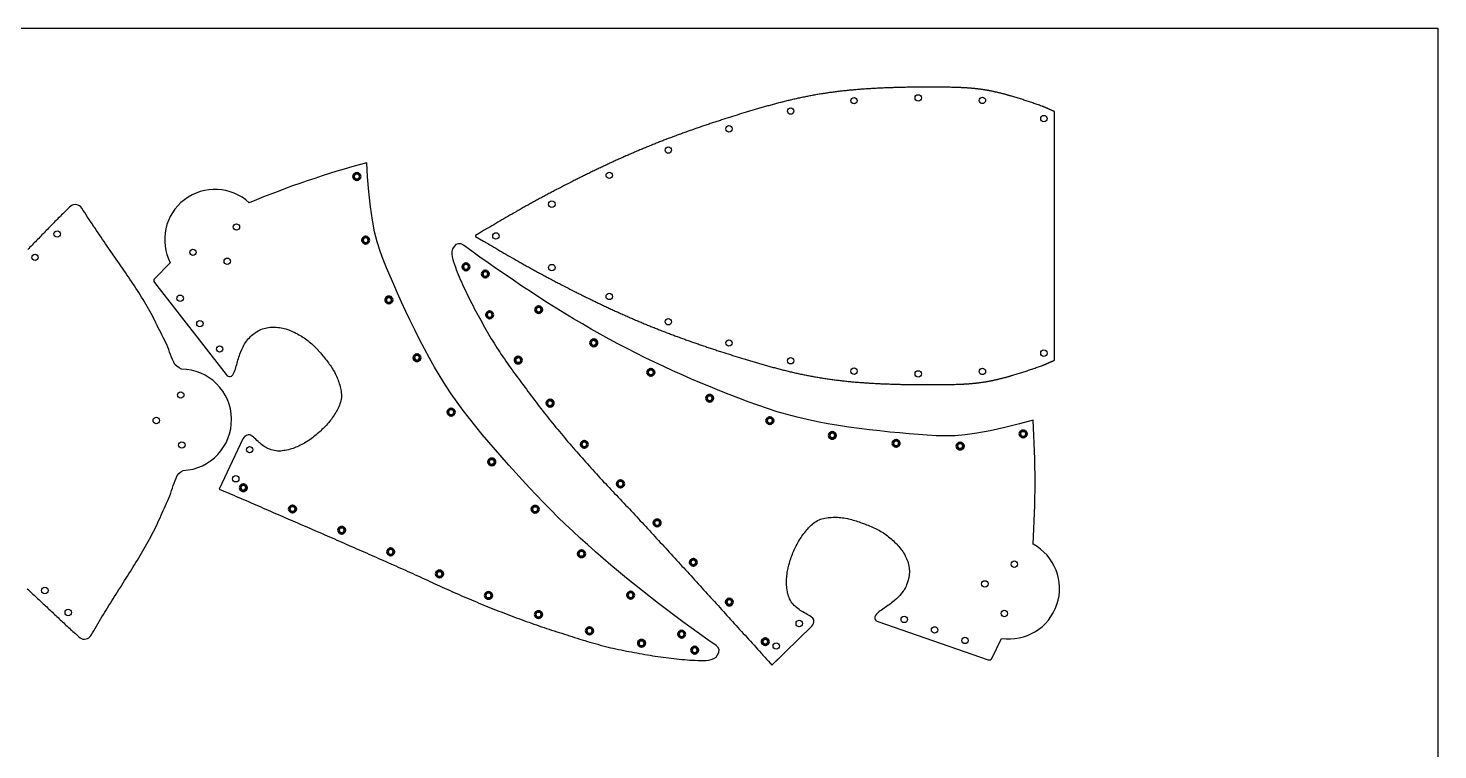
# Model space of a CAD drawing. Header units: millimetres. Extents: x -13 to 1300, y 0 to 900.
# Drawn here: x 642 to 1300, y 563 to 900 of the extents above; entities that cross this region are included whole.
import ezdxf

# ---------------------------------------------------------------- set-up
doc = ezdxf.new("R2010")
doc.units = ezdxf.units.MM
doc.header["$MEASUREMENT"] = 0
doc.layers.add('Asphalt line', color=7, linetype='Continuous', lineweight=60)

# ---------------------------------------------------------------- blocks, each defined once
blk = doc.blocks.new('*U190')
at = {"layer": 'Asphalt line'}
blk.add_circle((0, 0), 1.5, dxfattribs=at)
blk = doc.blocks.new('*U191')
at = {"color": 0, "linetype": 'ByBlock', "lineweight": -2, "transparency": 16777216}
for p, rotation in [((18152.59, 16266.89), 125.0890754685372), ((18169.27, 16241.97), 122.4878010104123), ((18184.74, 16216.27), 119.3926457649304), ((18198.52, 16189.62), 115.3225944649334), ((18210.6, 16162.17), 112.3515465901946), ((18221.05, 16134.06), 107.4632557853854), ((18227.95, 16104.89), 99.52896095275729), ((18231.66, 16075.12), 95.27111535672375), ((18232.93, 16045.19), 85.59557755168287), ((18227.25, 16015.77), 75.27021403216519)]:
    blk.add_blockref('*U190', p, dxfattribs=dict(at, rotation=rotation))
blk = doc.blocks.new('*U192')
at = {"layer": 'Asphalt line'}
blk.add_circle((0, 0), 1.5, dxfattribs=at)
blk = doc.blocks.new('*U193')
at = {"color": 0, "linetype": 'ByBlock', "lineweight": -2, "transparency": 16777216}
for p, rotation in [((18152.59, 16266.89), 125.0890754685372), ((18169.27, 16241.97), 122.4878010104123), ((18184.74, 16216.27), 119.3926457649304), ((18198.52, 16189.62), 115.3225944649334), ((18210.6, 16162.17), 112.3515465901946), ((18221.05, 16134.06), 107.4632557853854), ((18227.95, 16104.89), 99.52896095275729), ((18231.66, 16075.12), 95.27111535672375), ((18232.93, 16045.19), 85.59557755168287), ((18227.25, 16015.77), 75.27021403216519)]:
    blk.add_blockref('*U192', p, dxfattribs=dict(at, rotation=rotation))
blk = doc.blocks.new('*U194')
at = {"layer": 'Asphalt line'}
blk.add_circle((10.01, -0.04), 1.5, dxfattribs=at)
blk = doc.blocks.new('*U195')
at = {"color": 0, "linetype": 'ByBlock', "lineweight": -2, "transparency": 16777216}
for p, rotation in [((18034.35, 16271.62), 25.65217659038145), ((18012.34, 16259.78), 30.74563605227971), ((17991.77, 16245.59), 36.53078466352862), ((17971.98, 16230.33), 39.4520793077395), ((17953.04, 16214.01), 41.98599230359968), ((17934.78, 16196.94), 43.37548425488295), ((17916.44, 16179.95), 42.52346272460711), ((17898.01, 16163.06), 42.27126068787618), ((17879.49, 16146.26), 42.45308691379032), ((17860.94, 16129.51), 42.04676851832901)]:
    blk.add_blockref('*U194', p, dxfattribs=dict(at, rotation=rotation))
blk = doc.blocks.new('*U196')
at = {"layer": 'Asphalt line'}
blk.add_circle((10.01, -0.04), 1.5, dxfattribs=at)
blk = doc.blocks.new('*U197')
at = {"color": 0, "linetype": 'ByBlock', "lineweight": -2, "transparency": 16777216}
for p, rotation in [((18034.35, 16271.62), 25.65217659038145), ((18012.34, 16259.78), 30.74563605227971), ((17991.77, 16245.59), 36.53078466352862), ((17971.98, 16230.33), 39.4520793077395), ((17953.04, 16214.01), 41.98599230359968), ((17934.78, 16196.94), 43.37548425488295), ((17916.44, 16179.95), 42.52346272460711), ((17898.01, 16163.06), 42.27126068787618), ((17879.49, 16146.26), 42.45308691379032), ((17860.94, 16129.51), 42.04676851832901)]:
    blk.add_blockref('*U196', p, dxfattribs=dict(at, rotation=rotation))

msp = doc.modelspace()

# ---------------------------------------------------------------- linework, layer by layer
for p, q in [((0, 900), (1300, 900)), ((1300, 900), (1300, 0)), ((1121.09, 745.03), (1121.09, 750.53)), ((989.12, 602.67), (992.7, 606.17))]:
    msp.add_line(p, q)
for points in [[(850.77, 803.27, 0.471642), (850.77, 802.83), (852.66, 801.71), (854.54, 800.6), (856.43, 799.48), (857.37, 798.93), (858.32, 798.37), (859.26, 797.82), (860.21, 797.26), (861.15, 796.71), (862.1, 796.15), (863.04, 795.6), (863.99, 795.05), (864.94, 794.5), (865.89, 793.95), (866.84, 793.4), (867.79, 792.85), (868.74, 792.31), (869.69, 791.76), (870.64, 791.22), (871.59, 790.68), (872.07, 790.41), (872.55, 790.14), (873.02, 789.87), (873.5, 789.6), (873.98, 789.34), (874.46, 789.07), (874.93, 788.8), (875.41, 788.54), (875.89, 788.27), (876.37, 788), (876.85, 787.74), (877.33, 787.47), (877.81, 787.21), (878.29, 786.95), (878.77, 786.68), (879.25, 786.42), (879.73, 786.16), (880.21, 785.9), (880.69, 785.63), (881.18, 785.37), (881.66, 785.11), (882.14, 784.85), (882.62, 784.59), (883.11, 784.34), (883.59, 784.08), (884.07, 783.82), (884.56, 783.56), (885.04, 783.3), (885.52, 783.05), (886.01, 782.79), (886.49, 782.54), (886.98, 782.28), (887.46, 782.03), (887.95, 781.77), (888.43, 781.52), (888.92, 781.26), (889.4, 781.01), (889.89, 780.76), (890.86, 780.25), (891.84, 779.75), (892.81, 779.25), (893.79, 778.75), (894.76, 778.25), (895.74, 777.76), (896.72, 777.26), (897.21, 777.01), (897.7, 776.77), (898.19, 776.52), (898.68, 776.28), (899.17, 776.03), (899.66, 775.79), (900.15, 775.54), (900.64, 775.3), (901.13, 775.06), (901.63, 774.81), (902.12, 774.57), (902.61, 774.33), (903.1, 774.09), (903.59, 773.85), (904.09, 773.61), (904.58, 773.37), (905.07, 773.13), (905.57, 772.89), (906.06, 772.65), (906.55, 772.41), (907.05, 772.17), (907.54, 771.94), (908.04, 771.7), (908.53, 771.46), (909.03, 771.23), (909.52, 770.99), (910.02, 770.76), (910.51, 770.53), (911.01, 770.29), (911.51, 770.06), (912, 769.83), (912.5, 769.6), (913, 769.37), (913.49, 769.14), (913.99, 768.91), (914.49, 768.68), (914.99, 768.45), (915.48, 768.22), (915.98, 767.99), (916.48, 767.76), (916.98, 767.54), (917.48, 767.31), (917.98, 767.09), (918.48, 766.86), (918.98, 766.64), (919.48, 766.41), (919.98, 766.19), (920.48, 765.97), (920.98, 765.75), (921.48, 765.53), (921.99, 765.31), (922.49, 765.09), (922.99, 764.87), (923.49, 764.65), (923.99, 764.43), (924.5, 764.21), (925, 764), (925.5, 763.78), (926.01, 763.57), (926.51, 763.35), (927.02, 763.14), (927.52, 762.93), (928.03, 762.71), (928.53, 762.5), (929.04, 762.29), (929.54, 762.08), (930.05, 761.87), (930.55, 761.66), (931.06, 761.45), (931.57, 761.25), (932.08, 761.04), (932.58, 760.83), (933.09, 760.63), (933.6, 760.42), (934.11, 760.22), (934.62, 760.02), (935.12, 759.81), (935.63, 759.61), (936.14, 759.41), (936.65, 759.21), (937.16, 759.01), (937.67, 758.81), (938.18, 758.61), (938.69, 758.41), (939.2, 758.22), (939.71, 758.02), (940.23, 757.82), (940.74, 757.63), (941.25, 757.43), (941.76, 757.24), (942.27, 757.05), (942.79, 756.86), (943.3, 756.66), (943.81, 756.47), (944.33, 756.28), (944.84, 756.09), (945.35, 755.9), (945.87, 755.71), (946.38, 755.52), (946.9, 755.34), (947.41, 755.15), (947.93, 754.96), (948.44, 754.78), (948.96, 754.59), (949.47, 754.41), (949.99, 754.22), (950.51, 754.04), (951.02, 753.86), (951.54, 753.67), (952.06, 753.49), (952.57, 753.31), (953.09, 753.13), (953.61, 752.95), (954.12, 752.77), (954.64, 752.59), (955.16, 752.41), (955.68, 752.24), (956.2, 752.06), (956.72, 751.88), (957.24, 751.7), (957.75, 751.53), (958.27, 751.35), (958.79, 751.18), (959.31, 751), (959.83, 750.83), (960.35, 750.66), (960.87, 750.48), (961.39, 750.31), (961.91, 750.14), (962.43, 749.97), (962.96, 749.8), (963.48, 749.62), (964, 749.45), (964.52, 749.28), (965.04, 749.12), (965.56, 748.95), (966.61, 748.61), (967.65, 748.28), (968.7, 747.94), (969.74, 747.61), (970.79, 747.28), (971.84, 746.95), (972.88, 746.63), (973.93, 746.3), (974.98, 745.98), (976.03, 745.66), (976.56, 745.5), (977.08, 745.34), (977.61, 745.18), (978.13, 745.02), (978.66, 744.86), (979.18, 744.7), (979.71, 744.54), (980.24, 744.39), (980.76, 744.23), (981.29, 744.08), (981.82, 743.92), (982.34, 743.77), (982.87, 743.61), (983.4, 743.46), (983.92, 743.31), (984.45, 743.16), (984.98, 743.01), (985.51, 742.86), (986.04, 742.71), (986.56, 742.56), (987.09, 742.41), (987.62, 742.27), (988.15, 742.12), (988.68, 741.98), (989.21, 741.83), (989.74, 741.69), (990.27, 741.55), (990.8, 741.41), (991.33, 741.27), (991.86, 741.13), (992.39, 740.99), (992.92, 740.85), (993.45, 740.72), (993.98, 740.58), (994.51, 740.45), (995.04, 740.31), (995.58, 740.18), (996.11, 740.05), (996.64, 739.92), (997.17, 739.8), (997.71, 739.67), (998.24, 739.54), (998.77, 739.42), (999.31, 739.3), (999.84, 739.17), (1000.38, 739.05), (1000.91, 738.93), (1001.45, 738.82), (1001.98, 738.7), (1002.52, 738.58), (1003.05, 738.47), (1003.59, 738.36), (1004.12, 738.25), (1004.66, 738.14), (1005.2, 738.03), (1005.73, 737.92), (1006.27, 737.82), (1006.81, 737.71), (1007.35, 737.61), (1007.88, 737.51), (1008.42, 737.41), (1008.96, 737.31), (1009.5, 737.22), (1010.04, 737.12), (1010.58, 737.03), (1011.12, 736.94), (1011.66, 736.85), (1012.2, 736.76), (1012.74, 736.68), (1013.28, 736.59), (1013.82, 736.51), (1014.36, 736.43), (1014.91, 736.35), (1015.45, 736.27), (1015.99, 736.19), (1016.53, 736.12), (1017.08, 736.04), (1017.62, 735.97), (1018.16, 735.9), (1018.71, 735.83), (1019.25, 735.76), (1019.79, 735.7), (1020.34, 735.63), (1020.88, 735.57), (1021.43, 735.5), (1021.97, 735.44), (1022.52, 735.38), (1023.06, 735.32), (1023.61, 735.27), (1024.15, 735.21), (1024.7, 735.16), (1025.24, 735.1), (1025.79, 735.05), (1026.34, 735), (1026.88, 734.95), (1027.43, 734.9), (1027.97, 734.85), (1028.52, 734.81), (1029.07, 734.76), (1029.61, 734.72), (1030.16, 734.67), (1030.71, 734.63), (1031.26, 734.59), (1031.8, 734.55), (1032.35, 734.51), (1032.9, 734.47), (1033.45, 734.44), (1033.99, 734.4), (1034.54, 734.37), (1035.09, 734.33), (1035.64, 734.3), (1036.18, 734.27), (1036.73, 734.24), (1037.28, 734.21), (1037.83, 734.18), (1038.38, 734.15), (1038.93, 734.13), (1039.47, 734.1), (1040.02, 734.07), (1040.57, 734.05), (1041.12, 734.03), (1041.67, 734), (1042.21, 733.98), (1042.76, 733.96), (1043.31, 733.94), (1043.86, 733.92), (1044.41, 733.9), (1044.95, 733.88), (1045.5, 733.86), (1046.05, 733.85), (1046.6, 733.83), (1047.15, 733.82), (1047.69, 733.8), (1048.24, 733.79), (1048.79, 733.77), (1049.34, 733.76), (1049.89, 733.75), (1050.43, 733.74), (1050.98, 733.72), (1051.53, 733.71), (1052.08, 733.7), (1052.62, 733.7), (1053.17, 733.69), (1053.72, 733.68), (1054.27, 733.67), (1054.81, 733.66), (1055.36, 733.66), (1055.91, 733.65), (1056.46, 733.65), (1057, 733.64), (1057.55, 733.64), (1058.1, 733.63), (1058.65, 733.63), (1059.19, 733.63), (1059.74, 733.62), (1060.29, 733.62), (1060.84, 733.62), (1061.38, 733.62), (1062.48, 733.62), (1063.58, 733.62), (1064.67, 733.63), (1065.77, 733.63), (1066.87, 733.64), (1067.96, 733.65), (1069.06, 733.66), (1069.61, 733.66), (1070.16, 733.67), (1070.71, 733.67), (1071.26, 733.68), (1071.81, 733.69), (1072.36, 733.7), (1072.9, 733.71), (1073.45, 733.72), (1074, 733.74), (1074.55, 733.75), (1075.1, 733.77), (1075.65, 733.78), (1076.2, 733.8), (1076.75, 733.82), (1077.02, 733.83), (1077.29, 733.85), (1077.57, 733.86), (1077.84, 733.87), (1078.12, 733.88), (1078.39, 733.9), (1078.66, 733.91), (1078.94, 733.93), (1079.21, 733.94), (1079.49, 733.96), (1079.76, 733.98), (1080.03, 733.99), (1080.31, 734.01), (1080.58, 734.03), (1080.85, 734.05), (1081.13, 734.07), (1081.4, 734.09), (1081.67, 734.11), (1081.94, 734.13), (1082.22, 734.16), (1082.49, 734.18), (1082.76, 734.2), (1083.04, 734.23), (1083.31, 734.26), (1083.58, 734.28), (1083.85, 734.31), (1084.13, 734.34), (1084.4, 734.37), (1084.67, 734.4), (1084.94, 734.43), (1085.21, 734.46), (1085.48, 734.49), (1085.76, 734.53), (1086.03, 734.56), (1086.3, 734.6), (1086.57, 734.63), (1086.84, 734.67), (1087.11, 734.71), (1087.38, 734.75), (1087.65, 734.79), (1087.92, 734.83), (1088.19, 734.87), (1088.46, 734.91), (1088.73, 734.96), (1089, 735), (1089.27, 735.05), (1089.54, 735.1), (1089.81, 735.14), (1090.08, 735.19), (1090.35, 735.24), (1090.62, 735.29), (1090.89, 735.34), (1091.16, 735.4), (1091.43, 735.45), (1091.7, 735.5), (1091.96, 735.56), (1092.23, 735.61), (1092.5, 735.67), (1092.77, 735.73), (1093.04, 735.79), (1093.3, 735.85), (1093.57, 735.9), (1093.84, 735.97), (1094.11, 736.03), (1094.37, 736.09), (1094.64, 736.15), (1094.91, 736.21), (1095.17, 736.28), (1095.44, 736.34), (1095.71, 736.41), (1095.97, 736.47), (1096.24, 736.54), (1096.51, 736.61), (1096.77, 736.68), (1097.04, 736.74), (1097.3, 736.81), (1097.57, 736.88), (1097.83, 736.95), (1098.1, 737.02), (1098.36, 737.1), (1098.63, 737.17), (1098.89, 737.24), (1099.16, 737.31), (1099.42, 737.39), (1099.69, 737.46), (1099.95, 737.54), (1100.21, 737.61), (1100.48, 737.69), (1100.74, 737.76), (1101.01, 737.84), (1101.53, 737.99), (1102.06, 738.15), (1102.58, 738.31), (1103.11, 738.47), (1103.63, 738.63), (1104.16, 738.79), (1104.68, 738.95), (1105.2, 739.12), (1105.73, 739.28), (1106.25, 739.45), (1106.77, 739.62), (1107.29, 739.79), (1107.81, 739.96), (1108.33, 740.13), (1108.85, 740.31), (1109.37, 740.48), (1109.89, 740.66), (1110.41, 740.83), (1110.92, 741.01), (1111.44, 741.19), (1111.96, 741.37), (1112.48, 741.55), (1112.99, 741.73), (1113.51, 741.91), (1114.03, 742.1), (1114.54, 742.28), (1115.06, 742.46), (1115.32, 742.56), (1115.44, 742.6), (1115.51, 742.63), (1115.54, 742.64), (1115.56, 742.64), (1115.57, 742.65), (1115.58, 742.65), (1115.59, 742.66), (1115.6, 742.66), (1115.61, 742.66), (1115.62, 742.67), (1115.64, 742.67), (1115.65, 742.68), (1115.66, 742.68), (1115.68, 742.69), (1115.69, 742.7), (1115.71, 742.7), (1115.73, 742.71), (1115.75, 742.72), (1115.77, 742.73), (1115.78, 742.73), (1115.8, 742.74), (1115.81, 742.74), (1115.82, 742.75), (1115.84, 742.75), (1115.85, 742.76), (1115.86, 742.77), (1115.88, 742.77), (1115.9, 742.78), (1115.91, 742.79), (1115.93, 742.79), (1115.95, 742.8), (1115.96, 742.81), (1115.98, 742.81), (1116, 742.82), (1116.02, 742.83), (1116.04, 742.84), (1116.06, 742.85), (1116.08, 742.86), (1116.1, 742.87), (1116.13, 742.88), (1116.15, 742.89), (1116.17, 742.9), (1116.2, 742.91), (1116.23, 742.92), (1116.25, 742.93), (1116.28, 742.94), (1116.31, 742.95), (1116.33, 742.97), (1116.36, 742.98), (1116.39, 742.99), (1116.43, 743), (1116.46, 743.02), (1116.49, 743.03), (1116.52, 743.05), (1116.56, 743.06), (1116.59, 743.08), (1116.63, 743.09), (1116.67, 743.11), (1116.7, 743.12), (1116.74, 743.14), (1116.78, 743.16), (1116.82, 743.18), (1116.86, 743.19), (1116.91, 743.21), (1116.95, 743.23), (1116.99, 743.25), (1117.04, 743.27), (1117.09, 743.29), (1117.13, 743.31), (1117.18, 743.33), (1117.23, 743.35), (1117.28, 743.37), (1117.33, 743.4), (1117.39, 743.42), (1117.44, 743.44), (1117.5, 743.47), (1117.55, 743.49), (1117.61, 743.52), (1117.67, 743.54), (1117.73, 743.57), (1117.79, 743.59), (1117.85, 743.62), (1117.91, 743.65), (1117.98, 743.68), (1118.04, 743.71), (1118.11, 743.73), (1118.18, 743.76), (1118.25, 743.79), (1118.32, 743.82), (1118.39, 743.86), (1118.46, 743.89), (1118.54, 743.92), (1118.61, 743.95), (1118.69, 743.99), (1118.77, 744.02), (1118.85, 744.06), (1118.93, 744.09), (1119.01, 744.13), (1119.1, 744.16), (1119.18, 744.2), (1119.27, 744.24), (1119.36, 744.28), (1119.45, 744.32), (1119.54, 744.36), (1119.63, 744.4), (1119.72, 744.44), (1119.82, 744.48), (1119.92, 744.52), (1120.02, 744.56), (1120.12, 744.61), (1120.22, 744.65), (1120.32, 744.7), (1120.43, 744.74), (1120.53, 744.79), (1120.64, 744.84), (1120.75, 744.88), (1120.86, 744.93), (1120.97, 744.98), (1121.09, 745.03), (1121.09, 861.07), (1120.97, 861.12), (1120.86, 861.17), (1120.75, 861.22), (1120.64, 861.26), (1120.53, 861.31), (1120.43, 861.36), (1120.32, 861.4), (1120.22, 861.45), (1120.12, 861.49), (1120.02, 861.54), (1119.92, 861.58), (1119.82, 861.62), (1119.72, 861.66), (1119.63, 861.7), (1119.54, 861.74), (1119.45, 861.78), (1119.36, 861.82), (1119.27, 861.86), (1119.18, 861.9), (1119.1, 861.94), (1119.01, 861.97), (1118.93, 862.01), (1118.85, 862.04), (1118.77, 862.08), (1118.69, 862.11), (1118.61, 862.15), (1118.54, 862.18), (1118.46, 862.21), (1118.39, 862.24), (1118.32, 862.28), (1118.25, 862.31), (1118.18, 862.34), (1118.11, 862.37), (1118.04, 862.39), (1117.98, 862.42), (1117.91, 862.45), (1117.85, 862.48), (1117.79, 862.51), (1117.73, 862.53), (1117.67, 862.56), (1117.61, 862.58), (1117.55, 862.61), (1117.5, 862.63), (1117.44, 862.66), (1117.39, 862.68), (1117.33, 862.7), (1117.28, 862.73), (1117.23, 862.75), (1117.18, 862.77), (1117.13, 862.79), (1117.09, 862.81), (1117.04, 862.83), (1116.99, 862.85), (1116.95, 862.87), (1116.91, 862.89), (1116.86, 862.91), (1116.82, 862.92), (1116.78, 862.94), (1116.74, 862.96), (1116.7, 862.98), (1116.67, 862.99), (1116.63, 863.01), (1116.59, 863.02), (1116.56, 863.04), (1116.52, 863.05), (1116.49, 863.07), (1116.46, 863.08), (1116.43, 863.1), (1116.39, 863.11), (1116.36, 863.12), (1116.33, 863.13), (1116.31, 863.15), (1116.28, 863.16), (1116.25, 863.17), (1116.23, 863.18), (1116.2, 863.19), (1116.17, 863.2), (1116.15, 863.21), (1116.13, 863.22), (1116.1, 863.23), (1116.08, 863.24), (1116.06, 863.25), (1116.04, 863.26), (1116.02, 863.27), (1116, 863.28), (1115.98, 863.29), (1115.96, 863.29), (1115.95, 863.3), (1115.93, 863.31), (1115.91, 863.31), (1115.9, 863.32), (1115.88, 863.33), (1115.86, 863.33), (1115.85, 863.34), (1115.84, 863.35), (1115.82, 863.35), (1115.81, 863.36), (1115.8, 863.36), (1115.78, 863.37), (1115.77, 863.37), (1115.75, 863.38), (1115.73, 863.39), (1115.71, 863.4), (1115.69, 863.4), (1115.68, 863.41), (1115.66, 863.42), (1115.65, 863.42), (1115.64, 863.43), (1115.62, 863.43), (1115.61, 863.44), (1115.6, 863.44), (1115.59, 863.44), (1115.58, 863.45), (1115.57, 863.45), (1115.56, 863.46), (1115.54, 863.46), (1115.51, 863.47), (1115.44, 863.5), (1115.32, 863.54), (1115.06, 863.64), (1114.54, 863.82), (1114.03, 864), (1113.51, 864.19), (1112.99, 864.37), (1112.48, 864.55), (1111.96, 864.73), (1111.44, 864.91), (1110.92, 865.09), (1110.41, 865.27), (1109.89, 865.44), (1109.37, 865.62), (1108.85, 865.79), (1108.33, 865.97), (1107.81, 866.14), (1107.29, 866.31), (1106.77, 866.48), (1106.25, 866.65), (1105.73, 866.82), (1105.2, 866.98), (1104.68, 867.15), (1104.16, 867.31), (1103.63, 867.47), (1103.11, 867.63), (1102.58, 867.79), (1102.06, 867.95), (1101.53, 868.11), (1101.01, 868.26), (1100.74, 868.34), (1100.48, 868.41), (1100.21, 868.49), (1099.95, 868.56), (1099.69, 868.64), (1099.42, 868.71), (1099.16, 868.79), (1098.89, 868.86), (1098.63, 868.93), (1098.36, 869), (1098.1, 869.08), (1097.83, 869.15), (1097.57, 869.22), (1097.3, 869.29), (1097.04, 869.36), (1096.77, 869.42), (1096.51, 869.49), (1096.24, 869.56), (1095.97, 869.63), (1095.71, 869.69), (1095.44, 869.76), (1095.17, 869.82), (1094.91, 869.89), (1094.64, 869.95), (1094.37, 870.01), (1094.11, 870.07), (1093.84, 870.13), (1093.57, 870.2), (1093.3, 870.25), (1093.04, 870.31), (1092.77, 870.37), (1092.5, 870.43), (1092.23, 870.49), (1091.96, 870.54), (1091.7, 870.6), (1091.43, 870.65), (1091.16, 870.7), (1090.89, 870.76), (1090.62, 870.81), (1090.35, 870.86), (1090.08, 870.91), (1089.81, 870.96), (1089.54, 871), (1089.27, 871.05), (1089, 871.1), (1088.73, 871.14), (1088.46, 871.19), (1088.19, 871.23), (1087.92, 871.27), (1087.65, 871.31), (1087.38, 871.35), (1087.11, 871.39), (1086.84, 871.43), (1086.57, 871.47), (1086.3, 871.5), (1086.03, 871.54), (1085.76, 871.57), (1085.48, 871.61), (1085.21, 871.64), (1084.94, 871.67), (1084.67, 871.7), (1084.4, 871.73), (1084.13, 871.76), (1083.85, 871.79), (1083.58, 871.82), (1083.31, 871.84), (1083.04, 871.87), (1082.76, 871.9), (1082.49, 871.92), (1082.22, 871.94), (1081.94, 871.97), (1081.67, 871.99), (1081.4, 872.01), (1081.13, 872.03), (1080.85, 872.05), (1080.58, 872.07), (1080.31, 872.09), (1080.03, 872.11), (1079.76, 872.12), (1079.49, 872.14), (1079.21, 872.16), (1078.94, 872.17), (1078.66, 872.19), (1078.39, 872.2), (1078.12, 872.22), (1077.84, 872.23), (1077.57, 872.24), (1077.29, 872.25), (1077.02, 872.27), (1076.75, 872.28), (1076.2, 872.3), (1075.65, 872.32), (1075.1, 872.33), (1074.55, 872.35), (1074, 872.36), (1073.45, 872.38), (1072.9, 872.39), (1072.36, 872.4), (1071.81, 872.41), (1071.26, 872.42), (1070.71, 872.43), (1070.16, 872.43), (1069.61, 872.44), (1069.06, 872.44), (1067.96, 872.45), (1066.87, 872.46), (1065.77, 872.47), (1064.67, 872.47), (1063.58, 872.48), (1062.48, 872.48), (1061.38, 872.48), (1060.84, 872.48), (1060.29, 872.48), (1059.74, 872.48), (1059.19, 872.47), (1058.65, 872.47), (1058.1, 872.47), (1057.55, 872.46), (1057, 872.46), (1056.46, 872.45), (1055.91, 872.45), (1055.36, 872.44), (1054.81, 872.44), (1054.27, 872.43), (1053.72, 872.42), (1053.17, 872.41), (1052.62, 872.4), (1052.08, 872.4), (1051.53, 872.39), (1050.98, 872.37), (1050.43, 872.36), (1049.89, 872.35), (1049.34, 872.34), (1048.79, 872.33), (1048.24, 872.31), (1047.69, 872.3), (1047.15, 872.28), (1046.6, 872.27), (1046.05, 872.25), (1045.5, 872.24), (1044.95, 872.22), (1044.41, 872.2), (1043.86, 872.18), (1043.31, 872.16), (1042.76, 872.14), (1042.21, 872.12), (1041.67, 872.1), (1041.12, 872.07), (1040.57, 872.05), (1040.02, 872.03), (1039.47, 872), (1038.93, 871.97), (1038.38, 871.95), (1037.83, 871.92), (1037.28, 871.89), (1036.73, 871.86), (1036.18, 871.83), (1035.64, 871.8), (1035.09, 871.77), (1034.54, 871.73), (1033.99, 871.7), (1033.45, 871.66), (1032.9, 871.63), (1032.35, 871.59), (1031.8, 871.55), (1031.26, 871.51), (1030.71, 871.47), (1030.16, 871.43), (1029.61, 871.38), (1029.07, 871.34), (1028.52, 871.29), (1027.97, 871.25), (1027.43, 871.2), (1026.88, 871.15), (1026.34, 871.1), (1025.79, 871.05), (1025.24, 871), (1024.7, 870.94), (1024.15, 870.89), (1023.61, 870.83), (1023.06, 870.78), (1022.52, 870.72), (1021.97, 870.66), (1021.43, 870.6), (1020.88, 870.53), (1020.34, 870.47), (1019.79, 870.4), (1019.25, 870.34), (1018.71, 870.27), (1018.16, 870.2), (1017.62, 870.13), (1017.08, 870.06), (1016.53, 869.98), (1015.99, 869.91), (1015.45, 869.83), (1014.91, 869.75), (1014.36, 869.67), (1013.82, 869.59), (1013.28, 869.51), (1012.74, 869.42), (1012.2, 869.34), (1011.66, 869.25), (1011.12, 869.16), (1010.58, 869.07), (1010.04, 868.98), (1009.5, 868.88), (1008.96, 868.79), (1008.42, 868.69), (1007.88, 868.59), (1007.35, 868.49), (1006.81, 868.39), (1006.27, 868.28), (1005.73, 868.18), (1005.2, 868.07), (1004.66, 867.96), (1004.12, 867.85), (1003.59, 867.74), (1003.05, 867.63), (1002.52, 867.52), (1001.98, 867.4), (1001.45, 867.28), (1000.91, 867.17), (1000.38, 867.05), (999.84, 866.93), (999.31, 866.8), (998.77, 866.68), (998.24, 866.56), (997.71, 866.43), (997.17, 866.3), (996.64, 866.18), (996.11, 866.05), (995.58, 865.92), (995.04, 865.78), (994.51, 865.65), (993.98, 865.52), (993.45, 865.38), (992.92, 865.25), (992.39, 865.11), (991.86, 864.97), (991.33, 864.83), (990.8, 864.69), (990.27, 864.55), (989.74, 864.41), (989.21, 864.27), (988.68, 864.12), (988.15, 863.98), (987.62, 863.83), (987.09, 863.69), (986.56, 863.54), (986.04, 863.39), (985.51, 863.24), (984.98, 863.09), (984.45, 862.94), (983.92, 862.79), (983.4, 862.64), (982.87, 862.49), (982.34, 862.33), (981.82, 862.18), (981.29, 862.02), (980.76, 861.87), (980.24, 861.71), (979.71, 861.56), (979.18, 861.4), (978.66, 861.24), (978.13, 861.08), (977.61, 860.92), (977.08, 860.76), (976.56, 860.6), (976.03, 860.44), (974.98, 860.12), (973.93, 859.8), (972.88, 859.47), (971.84, 859.15), (970.79, 858.82), (969.74, 858.49), (968.7, 858.16), (967.65, 857.82), (966.61, 857.49), (965.56, 857.15), (965.04, 856.98), (964.52, 856.82), (964, 856.65), (963.48, 856.48), (962.96, 856.3), (962.43, 856.13), (961.91, 855.96), (961.39, 855.79), (960.87, 855.62), (960.35, 855.44), (959.83, 855.27), (959.31, 855.1), (958.79, 854.92), (958.27, 854.75), (957.75, 854.57), (957.24, 854.4), (956.72, 854.22), (956.2, 854.04), (955.68, 853.86), (955.16, 853.69), (954.64, 853.51), (954.12, 853.33), (953.61, 853.15), (953.09, 852.97), (952.57, 852.79), (952.06, 852.61), (951.54, 852.43), (951.02, 852.24), (950.51, 852.06), (949.99, 851.88), (949.47, 851.69), (948.96, 851.51), (948.44, 851.32), (947.93, 851.14), (947.41, 850.95), (946.9, 850.76), (946.38, 850.58), (945.87, 850.39), (945.35, 850.2), (944.84, 850.01), (944.33, 849.82), (943.81, 849.63), (943.3, 849.44), (942.79, 849.24), (942.27, 849.05), (941.76, 848.86), (941.25, 848.67), (940.74, 848.47), (940.23, 848.28), (939.71, 848.08), (939.2, 847.88), (938.69, 847.69), (938.18, 847.49), (937.67, 847.29), (937.16, 847.09), (936.65, 846.89), (936.14, 846.69), (935.63, 846.49), (935.12, 846.29), (934.62, 846.08), (934.11, 845.88), (933.6, 845.68), (933.09, 845.47), (932.58, 845.27), (932.08, 845.06), (931.57, 844.85), (931.06, 844.65), (930.55, 844.44), (930.05, 844.23), (929.54, 844.02), (929.04, 843.81), (928.53, 843.6), (928.03, 843.39), (927.52, 843.17), (927.02, 842.96), (926.51, 842.75), (926.01, 842.53), (925.5, 842.32), (925, 842.1), (924.5, 841.89), (923.99, 841.67), (923.49, 841.45), (922.99, 841.23), (922.49, 841.01), (921.99, 840.79), (921.48, 840.57), (920.98, 840.35), (920.48, 840.13), (919.98, 839.91), (919.48, 839.69), (918.98, 839.46), (918.48, 839.24), (917.98, 839.01), (917.48, 838.79), (916.98, 838.56), (916.48, 838.34), (915.98, 838.11), (915.48, 837.88), (914.99, 837.65), (914.49, 837.42), (913.99, 837.19), (913.49, 836.96), (913, 836.73), (912.5, 836.5), (912, 836.27), (911.51, 836.04), (911.01, 835.81), (910.51, 835.57), (910.02, 835.34), (909.52, 835.11), (909.03, 834.87), (908.53, 834.64), (908.04, 834.4), (907.54, 834.16), (907.05, 833.93), (906.55, 833.69), (906.06, 833.45), (905.57, 833.21), (905.07, 832.97), (904.58, 832.73), (904.09, 832.49), (903.59, 832.25), (903.1, 832.01), (902.61, 831.77), (902.12, 831.53), (901.63, 831.29), (901.13, 831.04), (900.64, 830.8), (900.15, 830.56), (899.66, 830.31), (899.17, 830.07), (898.68, 829.82), (898.19, 829.58), (897.7, 829.33), (897.21, 829.09), (896.72, 828.84), (895.74, 828.34), (894.76, 827.85), (893.79, 827.35), (892.81, 826.85), (891.84, 826.35), (890.86, 825.85), (889.89, 825.34), (889.4, 825.09), (888.92, 824.84), (888.43, 824.58), (887.95, 824.33), (887.46, 824.07), (886.98, 823.82), (886.49, 823.56), (886.01, 823.31), (885.52, 823.05), (885.04, 822.8), (884.56, 822.54), (884.07, 822.28), (883.59, 822.02), (883.11, 821.76), (882.62, 821.51), (882.14, 821.25), (881.66, 820.99), (881.18, 820.73), (880.69, 820.47), (880.21, 820.2), (879.73, 819.94), (879.25, 819.68), (878.77, 819.42), (878.29, 819.15), (877.81, 818.89), (877.33, 818.63), (876.85, 818.36), (876.37, 818.1), (875.89, 817.83), (875.41, 817.56), (874.93, 817.3), (874.46, 817.03), (873.98, 816.76), (873.5, 816.5), (873.02, 816.23), (872.55, 815.96), (872.07, 815.69), (871.59, 815.42), (870.64, 814.88), (869.69, 814.34), (868.74, 813.79), (867.79, 813.25), (866.84, 812.7), (865.89, 812.15), (864.94, 811.6), (863.99, 811.05), (863.04, 810.5), (862.1, 809.95), (861.15, 809.39), (860.21, 808.84), (859.26, 808.28), (858.32, 807.73), (857.37, 807.17), (856.43, 806.62), (854.54, 805.5), (852.66, 804.39), (850.77, 803.27)], [(745.09, 818.52, 0.840766), (708.26, 790.4), (700.91, 783.02, 0.377866), (700.8, 781.28), (734.26, 738.28), (734.86, 737.69), (735.71, 737.38), (736.18, 737.39), (736.82, 737.61), (737.42, 738.13), (737.82, 738.76), (738.12, 739.41), (738.42, 740.17), (738.65, 740.88), (738.86, 741.58), (739.06, 742.28), (739.28, 743.08), (739.44, 743.68), (739.65, 744.38), (739.85, 745.08), (740.07, 745.79), (740.3, 746.49), (740.53, 747.19), (740.78, 747.89), (741.04, 748.59), (741.2, 749.01), (741.59, 749.96), (741.9, 750.64), (742.22, 751.31), (742.56, 751.97), (742.92, 752.61), (743.31, 753.23), (743.93, 754.11), (744.17, 754.42), (744.65, 754.98), (745.15, 755.52), (745.68, 756.04), (746.23, 756.53), (746.8, 757), (747.21, 757.32), (748, 757.89), (748.62, 758.29), (749.26, 758.67), (749.91, 759.02), (750.58, 759.33), (751.26, 759.61), (752.01, 759.86), (752.67, 760.05), (753.39, 760.21), (754.12, 760.33), (754.85, 760.41), (755.59, 760.47), (756.34, 760.48), (757.4, 760.46), (757.82, 760.43), (758.56, 760.36), (759.29, 760.27), (760.02, 760.14), (760.74, 759.99), (761.46, 759.82), (762.17, 759.61), (762.65, 759.46), (763.56, 759.13), (764.24, 758.85), (764.92, 758.56), (765.59, 758.25), (766, 758.05), (766.92, 757.6), (767.57, 757.26), (768.23, 756.92), (768.87, 756.56), (769.51, 756.19), (770.14, 755.8), (770.77, 755.41), (771.38, 755), (771.98, 754.57), (772.67, 754.05), (773.14, 753.67), (773.7, 753.2), (774.25, 752.71), (774.79, 752.22), (775.32, 751.7), (775.84, 751.18), (776.35, 750.65), (776.86, 750.11), (777.35, 749.56), (777.84, 749), (778.33, 748.44), (778.81, 747.87), (779.48, 747.06), (779.75, 746.73), (780.22, 746.16), (780.68, 745.58), (781.14, 745.01), (781.59, 744.42), (782.03, 743.83), (782.47, 743.24), (782.89, 742.64), (783.31, 742.03), (783.71, 741.41), (784.1, 740.79), (784.33, 740.4), (784.84, 739.52), (785.19, 738.86), (785.52, 738.2), (785.84, 737.54), (786.14, 736.86), (786.42, 736.18), (786.69, 735.48), (786.94, 734.79), (787.16, 734.08), (787.37, 733.37), (787.56, 732.65), (787.72, 731.93), (787.84, 731.34), (787.99, 730.46), (788.08, 729.73), (788.13, 728.99), (788.14, 728.26), (788.11, 727.64), (788, 726.8), (787.86, 726.08), (787.67, 725.37), (787.44, 724.66), (787.18, 723.97), (786.88, 723.28), (786.56, 722.6), (786.1, 721.7), (785.87, 721.28), (785.5, 720.63), (785.12, 720), (784.72, 719.37), (784.31, 718.76), (783.89, 718.16), (783.46, 717.56), (783.02, 716.98), (782.56, 716.4), (782.24, 716), (781.62, 715.27), (781.13, 714.72), (780.63, 714.18), (780.12, 713.65), (779.6, 713.12), (779.07, 712.61), (778.54, 712.1), (778.23, 711.81), (777.45, 711.11), (776.89, 710.62), (776.32, 710.15), (775.75, 709.69), (775.17, 709.23), (774.58, 708.79), (773.99, 708.35), (773.38, 707.93), (772.58, 707.39), (772.15, 707.11), (771.53, 706.72), (770.89, 706.34), (770.25, 705.98), (769.6, 705.63), (768.95, 705.29), (768.28, 704.97), (767.53, 704.63), (766.93, 704.38), (766.25, 704.12), (765.55, 703.87), (764.85, 703.64), (764.14, 703.43), (763.43, 703.25), (762.71, 703.08), (761.9, 702.92), (761.25, 702.81), (760.52, 702.71), (759.78, 702.64), (759.04, 702.61), (758.3, 702.62), (757.63, 702.68), (756.84, 702.8), (756.12, 702.96), (755.41, 703.17), (754.71, 703.43), (754.03, 703.72), (753.16, 704.17), (752.72, 704.42), (752.09, 704.81), (751.49, 705.23), (750.9, 705.68), (750.32, 706.14), (749.88, 706.51), (749.22, 707.09), (748.67, 707.59), (748.14, 708.09), (747.6, 708.59), (747.12, 709.03), (746.48, 709.6), (745.63, 710.07), (745.15, 710.17), (744.62, 710.16), (743.83, 709.94), (743.09, 709.48), (742.68, 709.07), (742.17, 708.33), (730.99, 684.88), (732.14, 684.39), (733.29, 683.9), (734.44, 683.41), (735.59, 682.93), (736.74, 682.44), (737.89, 681.95), (739.04, 681.46), (740.19, 680.98), (741.34, 680.49), (742.49, 679.99), (743.64, 679.5), (744.79, 679.01), (745.94, 678.51), (747.08, 678.01), (748.23, 677.51), (749.37, 677.01), (750.52, 676.51), (751.66, 676.01), (752.81, 675.51), (753.95, 675.01), (755.1, 674.51), (756.24, 674.01), (757.39, 673.51), (758.54, 673.01), (759.68, 672.51), (760.83, 672.01), (761.98, 671.52), (763.12, 671.02), (764.27, 670.52), (765.42, 670.03), (766.57, 669.54), (767.71, 669.04), (768.86, 668.55), (770.01, 668.05), (771.16, 667.56), (772.31, 667.06), (773.45, 666.57), (774.6, 666.07), (775.75, 665.58), (776.89, 665.08), (778.04, 664.58), (779.19, 664.08), (780.33, 663.58), (781.48, 663.08), (782.62, 662.58), (783.77, 662.08), (784.91, 661.58), (786.06, 661.08), (787.2, 660.58), (788.35, 660.07), (789.49, 659.57), (790.63, 659.07), (791.78, 658.56), (792.92, 658.06), (794.07, 657.56), (795.21, 657.05), (796.35, 656.55), (797.5, 656.05), (798.64, 655.54), (799.79, 655.04), (800.93, 654.54), (802.07, 654.04), (803.22, 653.53), (804.36, 653.03), (805.51, 652.53), (806.65, 652.03), (807.8, 651.52), (808.94, 651.02), (810.08, 650.51), (811.23, 650.01), (812.37, 649.5), (813.51, 649), (814.65, 648.49), (815.79, 647.98), (816.94, 647.47), (818.07, 646.95), (819.21, 646.44), (820.35, 645.92), (821.49, 645.4), (822.63, 644.89), (823.76, 644.37), (824.9, 643.84), (826.03, 643.32), (827.17, 642.8), (828.31, 642.28), (829.44, 641.76), (830.58, 641.23), (831.71, 640.71), (832.85, 640.19), (833.98, 639.67), (835.12, 639.15), (836.26, 638.63), (837.4, 638.12), (838.54, 637.61), (839.68, 637.1), (840.83, 636.6), (841.97, 636.1), (843.12, 635.6), (844.27, 635.11), (845.41, 634.61), (846.56, 634.12), (847.71, 633.63), (848.86, 633.14), (850.01, 632.65), (851.16, 632.17), (852.32, 631.68), (853.47, 631.2), (854.62, 630.72), (855.78, 630.25), (856.94, 629.78), (858.1, 629.32), (859.26, 628.86), (860.43, 628.4), (861.59, 627.95), (862.76, 627.5), (863.92, 627.05), (865.09, 626.6), (866.26, 626.15), (867.42, 625.71), (868.59, 625.26), (869.76, 624.82), (870.93, 624.39), (872.11, 623.96), (873.28, 623.53), (874.46, 623.11), (875.64, 622.69), (876.81, 622.27), (877.99, 621.86), (879.17, 621.45), (880.36, 621.04), (881.54, 620.63), (882.72, 620.22), (883.9, 619.82), (885.09, 619.42), (886.27, 619.03), (887.46, 618.64), (888.65, 618.27), (889.85, 617.9), (891.04, 617.54), (892.24, 617.17), (893.43, 616.79), (894.62, 616.4), (895.8, 616), (896.99, 615.61), (898.18, 615.23), (899.37, 614.85), (900.56, 614.48), (901.76, 614.12), (902.96, 613.77), (904.16, 613.42), (905.36, 613.08), (906.57, 612.74), (907.77, 612.4), (908.98, 612.07), (910.18, 611.75), (911.39, 611.44), (912.61, 611.13), (913.82, 610.84), (915.04, 610.56), (916.26, 610.29), (917.48, 610.03), (918.7, 609.77), (919.93, 609.52), (921.16, 609.28), (922.38, 609.05), (923.61, 608.82), (924.84, 608.59), (926.07, 608.36), (927.3, 608.14), (928.53, 607.91), (929.76, 607.69), (930.99, 607.48), (932.22, 607.27), (933.46, 607.07), (934.69, 606.88), (935.93, 606.71), (937.17, 606.54), (938.41, 606.38), (939.65, 606.21), (940.89, 606.06), (942.13, 605.9), (943.37, 605.76), (944.61, 605.61), (945.86, 605.48), (947.1, 605.36), (948.34, 605.26), (949.59, 605.16), (950.83, 605.08), (952.08, 605.02), (953.33, 604.97), (954.58, 604.93), (955.83, 604.91), (957.09, 604.9), (958.34, 604.93), (959.58, 605.08), (960.78, 605.38), (961.99, 605.79), (963.04, 606.44), (963.78, 607.44), (964.37, 608.57), (964.42, 609.79), (963.96, 610.98), (963.06, 611.82), (959.17, 614.56), (955.29, 617.32), (951.42, 620.1), (947.58, 622.91), (943.75, 625.74), (939.95, 628.61), (936.16, 631.5), (932.4, 634.42), (928.66, 637.36), (924.94, 640.33), (921.24, 643.34), (917.57, 646.37), (913.91, 649.43), (910.29, 652.52), (906.7, 655.64), (903.13, 658.8), (899.6, 662), (896.11, 665.23), (892.66, 668.51), (889.25, 671.83), (885.88, 675.19), (882.54, 678.58), (879.23, 682.02), (875.96, 685.48), (872.71, 688.97), (869.5, 692.49), (866.32, 696.04), (863.16, 699.6), (860.04, 703.17), (856.95, 706.77), (853.9, 710.38), (850.9, 714.04), (847.94, 717.74), (845.05, 721.51), (842.22, 725.36), (839.45, 729.29), (836.77, 733.33), (834.17, 737.47), (831.64, 741.71), (829.21, 746.01), (826.85, 750.37), (824.57, 754.75), (822.37, 759.13), (820.26, 763.5), (818.22, 767.83), (816.26, 772.1), (814.38, 776.28), (812.58, 780.36), (810.86, 784.32), (809.21, 788.15), (807.65, 791.96), (806.2, 795.93), (804.86, 800.22), (803.65, 804.98), (802.59, 810.39), (801.68, 816.59), (800.94, 823.54), (800.36, 830.64), (799.93, 837.21, 0.031706), (745.09, 818.52)], [(1111.07, 659.12, 0.031706), (1111.07, 717.05), (1104.71, 715.34), (1097.81, 713.6), (1090.99, 712.06), (1084.82, 710.92), (1079.36, 710.18), (1074.47, 709.79), (1069.98, 709.68), (1065.75, 709.77), (1061.63, 710.01), (1057.48, 710.34), (1053.18, 710.7), (1048.74, 711.08), (1044.17, 711.51), (1039.5, 711.99), (1034.74, 712.52), (1029.93, 713.12), (1025.07, 713.78), (1020.19, 714.52), (1015.3, 715.35), (1010.44, 716.27), (1005.62, 717.29), (1000.86, 718.42), (996.17, 719.66), (991.55, 721), (987, 722.45), (982.5, 723.97), (978.04, 725.57), (973.61, 727.24), (969.2, 728.96), (964.81, 730.72), (960.41, 732.52), (956.03, 734.36), (951.65, 736.23), (947.28, 738.14), (942.93, 740.08), (938.59, 742.07), (934.28, 744.09), (929.99, 746.15), (925.72, 748.26), (921.48, 750.42), (917.26, 752.63), (913.07, 754.89), (908.91, 757.2), (904.77, 759.55), (900.65, 761.95), (896.56, 764.38), (892.48, 766.85), (888.43, 769.35), (884.4, 771.88), (880.38, 774.45), (876.39, 777.04), (872.41, 779.66), (868.45, 782.31), (864.52, 784.99), (860.6, 787.69), (856.7, 790.43), (852.82, 793.19), (848.96, 795.97), (845.11, 798.77), (844.02, 799.36), (842.75, 799.4), (841.61, 798.97), (840.73, 798.05), (840.02, 797.01), (839.75, 795.81), (839.75, 794.54), (839.85, 793.3), (840.11, 792.08), (840.49, 790.89), (840.9, 789.7), (841.33, 788.52), (841.77, 787.35), (842.22, 786.18), (842.68, 785.03), (843.15, 783.87), (843.64, 782.72), (844.15, 781.58), (844.66, 780.44), (845.19, 779.31), (845.72, 778.18), (846.26, 777.05), (846.81, 775.92), (847.35, 774.8), (847.91, 773.68), (848.46, 772.56), (849.02, 771.44), (849.59, 770.33), (850.16, 769.22), (850.75, 768.12), (851.34, 767.02), (851.94, 765.92), (852.55, 764.83), (853.16, 763.73), (853.77, 762.64), (854.38, 761.55), (854.99, 760.46), (855.6, 759.38), (856.22, 758.29), (856.85, 757.21), (857.48, 756.13), (858.11, 755.05), (858.75, 753.98), (859.41, 752.91), (860.06, 751.85), (860.73, 750.79), (861.41, 749.74), (862.1, 748.7), (862.79, 747.66), (863.49, 746.62), (864.2, 745.59), (864.91, 744.56), (865.62, 743.54), (866.34, 742.51), (867.06, 741.49), (867.79, 740.47), (868.52, 739.46), (869.26, 738.45), (870.01, 737.45), (870.76, 736.46), (871.52, 735.46), (872.27, 734.46), (873.01, 733.46), (873.75, 732.45), (874.48, 731.43), (875.21, 730.42), (875.95, 729.41), (876.7, 728.41), (877.45, 727.42), (878.21, 726.42), (878.98, 725.43), (879.74, 724.45), (880.51, 723.46), (881.28, 722.47), (882.05, 721.49), (882.82, 720.51), (883.59, 719.52), (884.37, 718.54), (885.15, 717.57), (885.93, 716.59), (886.72, 715.62), (887.51, 714.65), (888.3, 713.69), (889.1, 712.73), (889.9, 711.76), (890.7, 710.8), (891.5, 709.85), (892.3, 708.89), (893.1, 707.93), (893.91, 706.97), (894.72, 706.02), (895.52, 705.06), (896.34, 704.12), (897.15, 703.17), (897.97, 702.23), (898.8, 701.29), (899.63, 700.35), (900.46, 699.42), (901.29, 698.49), (902.12, 697.55), (902.96, 696.62), (903.79, 695.69), (904.63, 694.76), (905.47, 693.84), (906.3, 692.91), (907.15, 691.98), (907.99, 691.06), (908.83, 690.14), (909.68, 689.22), (910.53, 688.31), (911.39, 687.4), (912.24, 686.49), (913.1, 685.58), (913.96, 684.67), (914.82, 683.76), (915.68, 682.85), (916.54, 681.95), (917.4, 681.04), (918.26, 680.14), (919.12, 679.23), (919.98, 678.32), (920.84, 677.42), (921.7, 676.51), (922.56, 675.6), (923.42, 674.69), (924.27, 673.78), (925.13, 672.87), (925.98, 671.95), (926.83, 671.04), (927.68, 670.12), (928.53, 669.21), (929.38, 668.29), (930.23, 667.37), (931.08, 666.45), (931.92, 665.53), (932.77, 664.61), (933.61, 663.69), (934.46, 662.77), (935.3, 661.85), (936.15, 660.93), (936.99, 660.01), (937.84, 659.08), (938.68, 658.16), (939.53, 657.24), (940.37, 656.32), (941.22, 655.4), (942.06, 654.48), (942.91, 653.56), (943.75, 652.64), (944.6, 651.72), (945.44, 650.8), (946.29, 649.88), (947.14, 648.96), (947.98, 648.04), (948.82, 647.12), (949.67, 646.19), (950.51, 645.27), (951.36, 644.35), (952.2, 643.43), (953.04, 642.5), (953.89, 641.58), (954.73, 640.66), (955.57, 639.73), (956.41, 638.81), (957.25, 637.88), (958.09, 636.96), (958.93, 636.03), (959.76, 635.1), (960.6, 634.17), (961.44, 633.25), (962.28, 632.32), (963.12, 631.39), (963.95, 630.47), (964.79, 629.54), (965.63, 628.61), (966.47, 627.69), (967.31, 626.76), (968.15, 625.84), (968.99, 624.91), (969.84, 623.99), (970.68, 623.07), (971.52, 622.14), (972.37, 621.22), (973.21, 620.3), (974.05, 619.38), (974.9, 618.45), (975.74, 617.53), (976.58, 616.61), (977.42, 615.68), (978.26, 614.76), (979.1, 613.83), (979.94, 612.91), (980.78, 611.98), (981.62, 611.05), (982.45, 610.12), (983.28, 609.19), (984.12, 608.26), (984.95, 607.32), (985.78, 606.39), (986.61, 605.46), (987.45, 604.53), (988.28, 603.6), (989.12, 602.67), (1007.7, 620.82), (1008.24, 621.54), (1008.49, 622.06), (1008.7, 622.91), (1008.65, 623.72), (1008.49, 624.22), (1008.24, 624.65), (1007.51, 625.3), (1006.77, 625.73), (1006.2, 626.03), (1005.55, 626.38), (1004.9, 626.73), (1004.26, 627.08), (1003.49, 627.53), (1003, 627.82), (1002.38, 628.22), (1001.77, 628.63), (1001.18, 629.07), (1000.6, 629.54), (1000.22, 629.87), (999.52, 630.55), (999.02, 631.11), (998.55, 631.68), (998.12, 632.29), (997.74, 632.92), (997.37, 633.63), (997.1, 634.24), (996.85, 634.94), (996.64, 635.64), (996.47, 636.36), (996.32, 637.09), (996.22, 637.75), (996.11, 638.56), (996.04, 639.3), (995.98, 640.03), (995.95, 640.77), (995.94, 641.51), (995.95, 642.24), (995.98, 642.98), (996.02, 643.62), (996.1, 644.45), (996.19, 645.18), (996.3, 645.91), (996.42, 646.64), (996.56, 647.36), (996.71, 648.08), (996.88, 648.8), (997.01, 649.29), (997.26, 650.23), (997.47, 650.94), (997.69, 651.64), (997.92, 652.34), (998.16, 653.04), (998.41, 653.73), (998.68, 654.42), (998.96, 655.1), (999.37, 656.07), (999.54, 656.45), (999.85, 657.12), (1000.17, 657.79), (1000.5, 658.45), (1000.84, 659.1), (1001.19, 659.75), (1001.55, 660.39), (1002.04, 661.21), (1002.32, 661.65), (1002.71, 662.27), (1003.13, 662.88), (1003.55, 663.48), (1003.99, 664.07), (1004.44, 664.65), (1004.9, 665.23), (1005.38, 665.79), (1005.87, 666.35), (1006.19, 666.71), (1006.9, 667.44), (1007.44, 667.96), (1007.99, 668.46), (1008.56, 668.93), (1009.16, 669.38), (1009.77, 669.78), (1010.41, 670.15), (1011.16, 670.52), (1011.74, 670.75), (1012.44, 670.98), (1013.15, 671.17), (1013.88, 671.32), (1014.75, 671.46), (1015.35, 671.54), (1016.09, 671.62), (1016.83, 671.67), (1017.57, 671.71), (1018.31, 671.72), (1019.05, 671.71), (1019.79, 671.68), (1020.53, 671.64), (1021.27, 671.57), (1022, 671.49), (1022.73, 671.38), (1023.46, 671.26), (1024.46, 671.07), (1024.91, 670.97), (1025.62, 670.8), (1026.34, 670.62), (1027.05, 670.42), (1027.75, 670.22), (1028.45, 670), (1029.15, 669.77), (1029.85, 669.53), (1030.55, 669.28), (1031.24, 669.03), (1031.94, 668.77), (1032.33, 668.62), (1033.32, 668.25), (1034.01, 667.97), (1034.7, 667.7), (1035.38, 667.41), (1036.06, 667.12), (1036.74, 666.82), (1037.41, 666.51), (1038.07, 666.18), (1038.72, 665.85), (1039.37, 665.5), (1040.01, 665.13), (1040.64, 664.75), (1041.15, 664.43), (1041.86, 663.94), (1042.46, 663.51), (1043.04, 663.06), (1043.62, 662.6), (1044.18, 662.13), (1044.74, 661.64), (1045.29, 661.15), (1045.83, 660.64), (1046.36, 660.13), (1047.08, 659.41), (1047.4, 659.08), (1047.91, 658.54), (1048.41, 658), (1048.89, 657.44), (1049.49, 656.69), (1049.8, 656.28), (1050.22, 655.68), (1050.62, 655.06), (1050.99, 654.42), (1051.35, 653.77), (1051.67, 653.11), (1051.98, 652.43), (1052.14, 652.04), (1052.5, 651.04), (1052.73, 650.34), (1052.92, 649.62), (1053.07, 648.89), (1053.19, 648.17), (1053.27, 647.43), (1053.31, 646.75), (1053.31, 645.96), (1053.27, 645.22), (1053.19, 644.49), (1053.07, 643.76), (1052.92, 643.03), (1052.73, 642.31), (1052.45, 641.38), (1052.29, 640.9), (1052.02, 640.2), (1051.73, 639.52), (1051.41, 638.86), (1051.06, 638.21), (1050.68, 637.58), (1050.47, 637.25), (1049.84, 636.38), (1049.37, 635.81), (1048.88, 635.25), (1048.37, 634.72), (1047.84, 634.2), (1047.3, 633.7), (1046.52, 633.02), (1046.18, 632.72), (1045.6, 632.25), (1045.02, 631.8), (1044.43, 631.35), (1043.84, 630.91), (1043.24, 630.47), (1042.64, 630.05), (1042.04, 629.63), (1041.53, 629.28), (1040.84, 628.82), (1040.24, 628.41), (1039.65, 627.98), (1039.06, 627.53), (1038.43, 627.01), (1037.91, 626.51), (1037.44, 625.92), (1037.15, 625.19), (1037.15, 624.52), (1037.29, 624.06), (1037.86, 623.37), (1038.61, 622.99), (1090.1, 605.18, 0.377866), (1091.72, 605.85), (1096.33, 615.18, 0.840766), (1111.07, 659.12)], [(641.46, 638.32), (641.99, 637.82), (642.52, 637.31), (643.06, 636.81), (643.59, 636.31), (644.12, 635.81), (644.66, 635.31), (645.19, 634.81), (645.73, 634.32), (646.27, 633.82), (646.8, 633.32), (647.34, 632.82), (647.88, 632.32), (648.41, 631.83), (648.94, 631.33), (649.48, 630.83), (650.01, 630.33), (650.54, 629.83), (651.07, 629.33), (651.6, 628.84), (652.13, 628.34), (652.65, 627.84), (653.18, 627.34), (653.71, 626.84), (654.24, 626.34), (654.77, 625.84), (655.29, 625.34), (655.82, 624.85), (656.35, 624.35), (656.88, 623.85), (657.41, 623.35), (657.94, 622.85), (658.48, 622.36), (659.01, 621.86), (659.55, 621.36), (660.09, 620.87), (660.63, 620.37), (661.17, 619.88), (661.71, 619.38), (662.26, 618.89), (662.81, 618.4), (663.36, 617.9), (663.92, 617.41), (664.47, 616.92), (665.04, 616.43), (665.6, 615.94), (666.17, 615.46), (666.78, 615.07), (667.48, 614.87), (668.22, 614.84), (668.96, 614.92), (669.66, 615.14), (670.29, 615.51), (670.83, 616.02), (671.23, 616.63), (671.87, 617.7), (672.51, 618.77), (673.15, 619.85), (673.79, 620.92), (674.43, 621.99), (675.07, 623.06), (675.71, 624.14), (676.35, 625.2), (677, 626.27), (677.65, 627.34), (678.3, 628.41), (678.96, 629.47), (679.61, 630.53), (680.27, 631.59), (680.93, 632.65), (681.6, 633.71), (682.26, 634.77), (682.93, 635.82), (683.6, 636.88), (684.26, 637.93), (684.93, 638.99), (685.6, 640.04), (686.27, 641.1), (686.94, 642.15), (687.6, 643.21), (688.27, 644.27), (688.93, 645.32), (689.59, 646.38), (690.25, 647.44), (690.91, 648.5), (691.57, 649.56), (692.22, 650.63), (692.87, 651.7), (693.52, 652.77), (694.16, 653.84), (694.79, 654.91), (695.43, 655.99), (696.05, 657.07), (696.68, 658.15), (697.29, 659.24), (697.9, 660.33), (698.5, 661.43), (699.1, 662.53), (699.68, 663.63), (700.25, 664.74), (700.82, 665.86), (701.37, 666.98), (701.91, 668.1), (702.44, 669.24), (702.95, 670.37), (703.46, 671.51), (703.95, 672.66), (704.46, 673.8), (704.97, 674.94), (705.49, 676.08), (706.01, 677.22), (706.53, 678.35), (707.04, 679.49), (707.54, 680.64), (708.01, 681.79), (708.46, 682.96), (708.87, 684.14), (709.25, 685.33), (709.63, 686.52), (710.03, 687.7), (710.46, 688.86), (710.91, 690.04), (711.41, 691.19), (712.17, 692.15), (713.19, 692.89), (714.29, 693.55, 0.968807), (713.48, 740.89)]]:
    msp.add_lwpolyline(points, format="xyb")
msp.add_lwpolyline([(713.48, 740.89), (712.36, 741.51), (711.27, 742.18), (710.41, 743.05), (709.83, 744.16), (709.32, 745.32), (708.84, 746.47), (708.38, 747.63), (707.95, 748.81), (707.51, 749.98), (707.06, 751.15), (706.57, 752.3), (706.04, 753.44), (705.5, 754.57), (704.94, 755.69), (704.37, 756.8), (703.79, 757.92), (703.22, 759.03), (702.66, 760.15), (702.11, 761.28), (701.56, 762.4), (701, 763.53), (700.44, 764.64), (699.87, 765.76), (699.28, 766.86), (698.68, 767.96), (698.06, 769.05), (697.44, 770.14), (696.81, 771.22), (696.17, 772.3), (695.52, 773.37), (694.86, 774.44), (694.2, 775.5), (693.53, 776.56), (692.86, 777.62), (692.18, 778.67), (691.49, 779.72), (690.8, 780.76), (690.11, 781.81), (689.41, 782.85), (688.71, 783.89), (688.01, 784.92), (687.31, 785.96), (686.6, 786.99), (685.89, 788.02), (685.18, 789.05), (684.46, 790.08), (683.75, 791.11), (683.04, 792.14), (682.32, 793.17), (681.6, 794.19), (680.89, 795.22), (680.17, 796.25), (679.46, 797.28), (678.75, 798.31), (678.04, 799.34), (677.32, 800.37), (676.62, 801.4), (675.91, 802.44), (675.2, 803.47), (674.5, 804.51), (673.8, 805.55), (673.11, 806.59), (672.41, 807.63), (671.72, 808.67), (671.03, 809.72), (670.34, 810.76), (669.65, 811.81), (668.97, 812.86), (668.28, 813.91), (667.6, 814.95), (666.91, 816), (666.48, 816.59), (665.92, 817.08), (665.27, 817.42), (664.56, 817.6), (663.82, 817.66), (663.08, 817.6), (662.4, 817.36), (661.8, 816.95), (661.25, 816.44), (660.71, 815.93), (660.17, 815.41), (659.63, 814.9), (659.1, 814.38), (658.57, 813.87), (658.04, 813.35), (657.52, 812.83), (656.99, 812.32), (656.47, 811.8), (655.96, 811.28), (655.44, 810.76), (654.93, 810.24), (654.41, 809.72), (653.9, 809.2), (653.39, 808.68), (652.88, 808.16), (652.37, 807.64), (651.87, 807.12), (651.36, 806.6), (650.86, 806.08), (650.35, 805.56), (649.84, 805.04), (649.34, 804.52), (648.83, 803.99), (648.33, 803.47), (647.82, 802.95), (647.31, 802.43), (646.81, 801.91), (646.3, 801.39), (645.79, 800.87), (645.28, 800.35), (644.77, 799.83), (644.25, 799.31), (643.74, 798.78), (643.22, 798.26), (642.71, 797.74), (642.2, 797.22), (641.68, 796.7)])
for centre in [(1057.43, 867.46), (997.89, 861.33), (1027.46, 866.18), (1087.38, 866.3), (1116.09, 857.79), (969.07, 853.03), (940.75, 843.12), (913.19, 831.31), (886.38, 817.85), (655.42, 803.94), (739.11, 807.22), (860.27, 803.02), (718.83, 795.37), (645.09, 793.05), (734.84, 791.2), (886.38, 788.25), (712.85, 773.93), (913.19, 774.79), (722.07, 762.09), (940.75, 762.98), (731.28, 750.25), (969.07, 753.07), (997.89, 744.77), (1116.09, 748.31), (1027.46, 739.92), (1057.43, 738.64), (1087.38, 739.8), (713.11, 728.8), (701.7, 716.87), (713.65, 705.44), (745.29, 703.26), (738.82, 689.69), (1102.29, 649.81), (649.66, 637.51), (1088.51, 640.6), (660.6, 627.25), (1050.9, 624.03), (1097.62, 626.79), (1001.89, 622.13), (1065.08, 619.12), (991.14, 611.63), (1079.25, 614.22)]:
    msp.add_circle(centre, 1.5)

# ---------------------------------------------------------------- block references
for name, p, rotation in [('*U191', (12882.95, 21869.46), 198.8159717263302), ('*U195', (17122.21, -17254.77), 90)]:
    msp.add_blockref(name, p, dxfattribs=dict(rotation=rotation))
at = {"xscale": -1}
for name, p, rotation in [('*U193', (17122.21, 18937.87), 90), ('*U197', (-21375.54, 10196.26), 198.8159717263302)]:
    msp.add_blockref(name, p, dxfattribs=dict(at, rotation=rotation))

doc.saveas('drawing.dxf')
